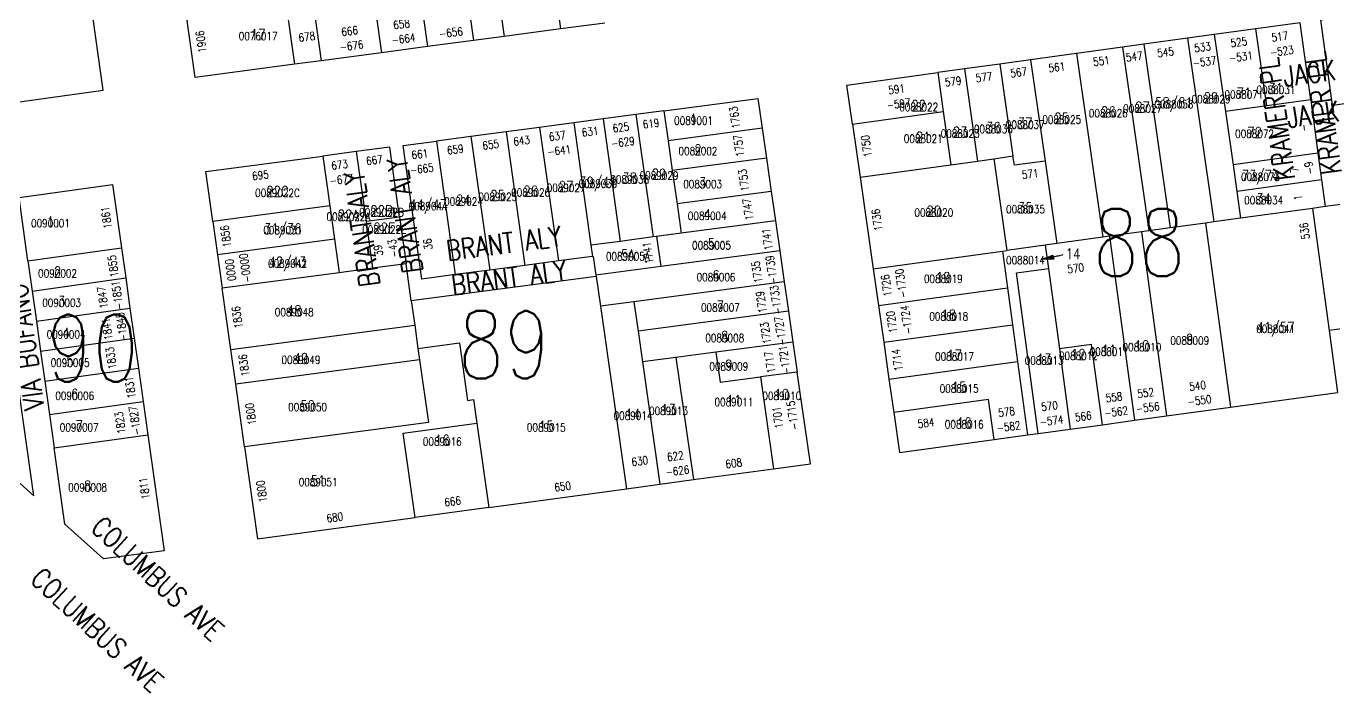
# Model space of a CAD drawing. Header units: feet. Extents: x 6006313 to 6012512, y 2119126 to 2122695.
# Drawn here: x 6009433 to 6010402, y 2119746 to 2120241 of the extents above; entities that cross this region are included whole.
import ezdxf
from ezdxf.enums import TextEntityAlignment as Align

# ---------------------------------------------------------------- set-up
doc = ezdxf.new("R2010")
doc.units = ezdxf.units.FT
doc.header["$LTSCALE"] = 100
doc.header["$MEASUREMENT"] = 0
doc.layers.get('0').update_dxf_attribs({"linetype": 'CONTINUOUS'})
for name, color, linetype in [('ADDRESS', 1, 'CONTINUOUS'), ('BLKLOT', 2, 'CONTINUOUS'), ('BLOCK_NUMBERS', 3, 'CONTINUOUS'), ('LEADER', 7, 'CONTINUOUS'), ('LOT_LINES', 4, 'CONTINUOUS'), ('LOT_NUMBERS', 7, 'CONTINUOUS'), ('ROW', 6, 'CONTINUOUS'), ('ST_NAME_IN_BLK', 7, 'CONTINUOUS'), ('ST_NAME_IN_ST', 6, 'CONTINUOUS')]:
    doc.layers.add(name, color=color, linetype=linetype)
doc.styles.add('ADDTXT', font='ROMANS.shx', dxfattribs={"width": 0.8, "height": 6})
doc.styles.add('BLKLOT', font='ROMANS.shx', dxfattribs={"width": 0.8, "height": 6})
doc.styles.add('BLOCK_NO', font='ROMANS.SHX', dxfattribs={"width": 0.8, "height": 50})
doc.styles.add('LOT_NO', font='ROMANS.shx', dxfattribs={"width": 0.8, "height": 8})
doc.styles.add('SI', font='ROMANS.shx', dxfattribs={"width": 0.8, "height": 15})

# ---------------------------------------------------------------- blocks, each defined once
blk = doc.blocks.new('ARR')
for points in [[(0, 0), (1.5, -9), (-1.5, -9)], [(0, -1.22), (1.26, -8.8), (-1.26, -8.8)], [(0, -2.43), (1.03, -8.6), (-1.03, -8.6)], [(0, -3.65), (0.79, -8.4), (-0.79, -8.4)], [(0, -4.87), (0.56, -8.2), (-0.56, -8.2)], [(0, -6.08), (0.32, -8), (-0.32, -8)], [(0, -7.3), (0.08, -7.8), (-0.08, -7.8)]]:
    blk.add_lwpolyline(points, close=True)

msp = doc.modelspace()

# ---------------------------------------------------------------- linework, layer by layer
at = {"layer": 'LEADER'}
msp.add_lwpolyline([(6010201.59, 2120071.14, -0.004975), (6010198.04, 2120070.25, -0.004975), (6010194.47, 2120069.43, -0.00611), (6010190.07, 2120068.52, -0.00611), (6010185.65, 2120067.72)], format="xyb", dxfattribs=at)
at = {"layer": 'LOT_LINES'}
for p, q in [((6010352.74, 2120181.67), (6010344.57, 2120238.59)), ((6010385.31, 2120186.14), (6010352.74, 2120181.67)), ((6010352.74, 2120181.67), (6010322.03, 2120177.45)), ((6009584.71, 2120000.97), (6009721.02, 2120019.02)), ((6009767.1, 2119946.25), (6009775.88, 2119883.87))]:
    msp.add_line(p, q, dxfattribs=at)
for points in [[(6009768.2, 2120370.04), (6009787.31, 2120233.01)], [(6009711.32, 2120362.51), (6009730.43, 2120225.47)], [(6009745.4, 2120367.02), (6009764.51, 2120229.99)], [(6009683.44, 2120313.57), (6009696.35, 2120220.96)], [(6009641.87, 2120285.87), (6009651.74, 2120215.06)], [(6009822.89, 2120283.53), (6009829.16, 2120238.55)], [(6009625.08, 2120261.46), (6009631.91, 2120212.43)], [(6010313.86, 2120234.36), (6010322.03, 2120177.45)], [(6010245.8, 2120225.01), (6010265.33, 2120088.9)], [(6010261.65, 2120227.19), (6010281.18, 2120091.08)], [(6010294.05, 2120231.64), (6010313.57, 2120095.53)], [(6010177.64, 2120215.64), (6010188.39, 2120140.68)], [(6010211.72, 2120220.32), (6010231.25, 2120084.21)], [(6010108.78, 2120206.17), (6010112.92, 2120177.34)], [(6010128.6, 2120208.9), (6010138.39, 2120140.65)], [(6010154.85, 2120212.51), (6010164.6, 2120144.54)], [(6009905.82, 2120177.8), (6009908.92, 2120155.72)], [(6010045.55, 2120168.11), (6010112.92, 2120177.34)], [(6010112.92, 2120177.34), (6010118.57, 2120137.94)], [(6010322.03, 2120177.45), (6010327.71, 2120137.85)], [(6009813.62, 2120165.6), (6009827.54, 2120066.57)], [(6009838.9, 2120168.94), (6009851.65, 2120078.23)], [(6009860.71, 2120171.83), (6009873.46, 2120081.12)], [(6009885, 2120175.05), (6009897.75, 2120084.34)], [(6009762.76, 2120158.86), (6009776.69, 2120059.83)], [(6009788.84, 2120162.31), (6009802.76, 2120063.28)], [(6009978.67, 2120164.95), (6009908.92, 2120155.72)], [(6009908.92, 2120155.72), (6009912.03, 2120133.64)], [(6009677.7, 2120147.6), (6009684.98, 2120095.81)], [(6009737.19, 2120155.48), (6009751.11, 2120056.45)], [(6010390.69, 2120146.51), (6010327.71, 2120137.85)], [(6009652.92, 2120144.32), (6009658.11, 2120107.38)], [(6009981.84, 2120142.88), (6009912.03, 2120133.64)], [(6010051.2, 2120128.72), (6010118.57, 2120137.94)], [(6010118.57, 2120137.94), (6010138.39, 2120140.65)], [(6010138.39, 2120140.65), (6010150.28, 2120142.28)], [(6010150.28, 2120142.28), (6010164.6, 2120144.54)], [(6010150.28, 2120142.28), (6010160.01, 2120074.42)], [(6010188.39, 2120140.68), (6010165.6, 2120137.61), (6010164.6, 2120144.54)], [(6010188.39, 2120140.68), (6010197.17, 2120079.53)], [(6010327.71, 2120137.85), (6010330.55, 2120118.05)], [(6009912.03, 2120133.64), (6009915.51, 2120108.88)], [(6010393.38, 2120126.69), (6010330.55, 2120118.05)], [(6009985.39, 2120118.13), (6009915.51, 2120108.88)], [(6010330.55, 2120118.05), (6010333.39, 2120098.25)], [(6009658.11, 2120107.38), (6009571.37, 2120095.9)], [(6009658.11, 2120107.38), (6009661.59, 2120082.62)], [(6009915.51, 2120108.88), (6009918.57, 2120087.09)], [(6009709.77, 2120099.09), (6009684.98, 2120095.81)], [(6010333.39, 2120098.25), (6010313.57, 2120095.53)], [(6010386.66, 2120105.58), (6010333.39, 2120098.25)], [(6010396.08, 2120106.87), (6010386.66, 2120105.58)], [(6010386.66, 2120105.58), (6010398.98, 2120014.91)], [(6009684.98, 2120095.81), (6009689.86, 2120061.15)], [(6009988.51, 2120096.35), (6009918.57, 2120087.09)], [(6010259.86, 2120088.15), (6010236.08, 2120084.88)], [(6010265.33, 2120088.9), (6010259.86, 2120088.15)], [(6010259.86, 2120088.15), (6010278.4, 2119951.69)], [(6010281.18, 2120091.08), (6010265.33, 2120088.9)], [(6010307.41, 2120094.68), (6010281.18, 2120091.08)], [(6010313.57, 2120095.53), (6010307.41, 2120094.68)], [(6010307.41, 2120094.68), (6010325.95, 2119958.2)], [(6009661.59, 2120082.62), (6009574.85, 2120071.14)], [(6009661.59, 2120082.62), (6009665.07, 2120057.87)], [(6009873.46, 2120081.12), (6009851.65, 2120078.23)], [(6009851.65, 2120078.23), (6009852.82, 2120069.91)], [(6009897.75, 2120084.34), (6009873.46, 2120081.12)], [(6009900.28, 2120084.67), (6009897.75, 2120084.34)], [(6009918.57, 2120087.09), (6009900.28, 2120084.67)], [(6009900.28, 2120084.67), (6009903.47, 2120062.4)], [(6010188.53, 2120078.34), (6010160.01, 2120074.42)], [(6010197.17, 2120079.53), (6010188.53, 2120078.34)], [(6010188.53, 2120078.34), (6010190.88, 2120061)], [(6010231.25, 2120084.21), (6010197.17, 2120079.53)], [(6010236.08, 2120084.88), (6010231.25, 2120084.21)], [(6010236.08, 2120084.88), (6010254.62, 2119948.44)], [(6009434.31, 2120066.58), (6009503.64, 2120076.24)], [(6009991.71, 2120074.08), (6009903.47, 2120062.4)], [(6010060.96, 2120060.71), (6010156.85, 2120073.84)], [(6010156.85, 2120073.84), (6010160.01, 2120074.42)], [(6010156.85, 2120073.84), (6010160.55, 2120046.59)], [(6009689.86, 2120061.15), (6009665.07, 2120057.87)], [(6009714.64, 2120064.43), (6009689.86, 2120061.15)], [(6009903.47, 2120062.4), (6009855.39, 2120056.03)], [(6010183.28, 2119938.67), (6010167.11, 2120057.73), (6010190.88, 2120061)], [(6010190.88, 2120061), (6010198.98, 2120001.38)], [(6009437.44, 2120044.3), (6009506.77, 2120053.96)], [(6009665.07, 2120057.87), (6009578.33, 2120046.38)], [(6009855.52, 2120055.14), (6009858.7, 2120032.96)], [(6009995.02, 2120051.01), (6009883.48, 2120036.25)], [(6010064.86, 2120033.49), (6010160.55, 2120046.59)], [(6010160.55, 2120046.59), (6010164.25, 2120019.34)], [(6009440.58, 2120022.02), (6009509.91, 2120031.68)], [(6009718.5, 2120037), (6009721.02, 2120019.02)], [(6009883.48, 2120036.25), (6009858.7, 2120032.96)], [(6009858.7, 2120032.96), (6009878.1, 2119897.74)], [(6009883.48, 2120036.25), (6009886.61, 2120014.47)], [(6009998.14, 2120029.23), (6009886.61, 2120014.47)], [(6010483.19, 2120026.49), (6010398.98, 2120014.91)], [(6009721.02, 2120019.02), (6009723.46, 2120001.69)], [(6009886.61, 2120014.47), (6009889.87, 2119991.7)], [(6010068.77, 2120006.27), (6010164.25, 2120019.34)], [(6010164.25, 2120019.34), (6010167.95, 2119992.09)], [(6010398.98, 2120014.91), (6010405.21, 2119969.05)], [(6009443.71, 2119999.74), (6009513.04, 2120009.4)], [(6009723.46, 2120001.69), (6009754.2, 2120005.76), (6009760.18, 2119963.18), (6009764.64, 2119963.78), (6009767.1, 2119946.25)], [(6009723.46, 2120001.69), (6009724.64, 2119993.27)], [(6010001.41, 2120006.47), (6009944.4, 2119998.92)], [(6010230.84, 2119945.18), (6010222.76, 2120004.64), (6010198.98, 2120001.38)], [(6010198.98, 2120001.38), (6010207.06, 2119941.93)], [(6009724.64, 2119993.27), (6009588.33, 2119975.22)], [(6009724.64, 2119993.27), (6009731.18, 2119946.73), (6009594.87, 2119928.68)], [(6009914.66, 2119994.98), (6009889.87, 2119991.7)], [(6009889.87, 2119991.7), (6009902.87, 2119901.1)], [(6009944.4, 2119998.92), (6009914.66, 2119994.98)], [(6009914.66, 2119994.98), (6009927.65, 2119904.46)], [(6009944.4, 2119998.92), (6009947.6, 2119976.65), (6009977.34, 2119980.58)], [(6010072.67, 2119979.05), (6010167.95, 2119992.09)], [(6010167.95, 2119992.09), (6010175.36, 2119937.59)], [(6009446.84, 2119977.46), (6009516.17, 2119987.12)], [(6010004.6, 2119984.19), (6009977.34, 2119980.58)], [(6009977.34, 2119980.58), (6009987.1, 2119912.53)], [(6009450.32, 2119952.7), (6009519.65, 2119962.36)], [(6010150.59, 2119934.2), (6010146.55, 2119963.93), (6010076.22, 2119954.3)], [(6009721.37, 2119876.47), (6009712.6, 2119938.86), (6009767.1, 2119946.25)], [(6009453.8, 2119927.94), (6009523.13, 2119937.61)]]:
    msp.add_lwpolyline(points, dxfattribs=at)
at = {"layer": 'ROW'}
msp.add_line((6009775.88, 2119883.87), (6009721.37, 2119876.47), dxfattribs=at)
for points in [[(6009451.84, 2120466.88), (6009043.14, 2120409.92), (6008974.83, 2120400.15), (6008893.03, 2120388.82), (6008988.37, 2120301.81), (6009068.02, 2120229.18), (6009158.08, 2120146.94), (6009490, 2120193.2)], [(6010452.36, 2120253.4), (6010460.98, 2120189.98), (6010401.54, 2120181.81), (6010392.92, 2120245.23)]]:
    msp.add_lwpolyline(points, close=True, dxfattribs=at)
for points in [[(6009631.91, 2120212.43), (6009558.3, 2120202.68), (6009551.47, 2120251.71)], [(6010385.31, 2120186.14), (6010377.57, 2120243.12), (6010344.57, 2120238.59)], [(6009829.16, 2120238.55), (6009787.31, 2120233.01)], [(6009862.08, 2120242.9), (6009829.16, 2120238.55)], [(6010313.86, 2120234.36), (6010294.05, 2120231.64)], [(6010344.57, 2120238.59), (6010313.86, 2120234.36)], [(6009730.43, 2120225.47), (6009696.35, 2120220.96)], [(6009764.51, 2120229.99), (6009730.43, 2120225.47)], [(6009787.31, 2120233.01), (6009764.51, 2120229.99)], [(6010245.8, 2120225.01), (6010211.72, 2120220.32)], [(6010261.65, 2120227.19), (6010245.8, 2120225.01)], [(6010294.05, 2120231.64), (6010261.65, 2120227.19)], [(6009651.74, 2120215.06), (6009631.91, 2120212.43)], [(6009696.35, 2120220.96), (6009651.74, 2120215.06)], [(6010177.64, 2120215.64), (6010154.85, 2120212.51)], [(6010211.72, 2120220.32), (6010177.64, 2120215.64)], [(6010045.55, 2120168.11), (6010041.42, 2120196.91), (6010108.78, 2120206.17)], [(6010128.6, 2120208.9), (6010108.78, 2120206.17)], [(6010154.85, 2120212.51), (6010128.6, 2120208.9)], [(6009905.82, 2120177.8), (6009975.5, 2120187.03), (6009978.67, 2120164.95)], [(6010385.31, 2120186.14), (6010390.69, 2120146.51)], [(6009905.82, 2120177.8), (6009885, 2120175.05)], [(6009813.62, 2120165.6), (6009788.84, 2120162.31)], [(6009838.9, 2120168.94), (6009813.62, 2120165.6)], [(6009860.71, 2120171.83), (6009838.9, 2120168.94)], [(6009885, 2120175.05), (6009860.71, 2120171.83)], [(6010045.55, 2120168.11), (6010051.2, 2120128.72)], [(6009762.76, 2120158.86), (6009737.19, 2120155.48)], [(6009788.84, 2120162.31), (6009762.76, 2120158.86)], [(6009978.67, 2120164.95), (6009981.84, 2120142.88)], [(6009677.7, 2120147.6), (6009652.92, 2120144.32)], [(6009709.77, 2120099.09), (6009702.49, 2120150.88), (6009677.7, 2120147.6)], [(6009751.11, 2120056.45), (6009726.32, 2120053.16), (6009712.4, 2120152.19), (6009737.19, 2120155.48)], [(6010390.69, 2120146.51), (6010393.38, 2120126.69)], [(6009571.37, 2120095.9), (6009566.17, 2120132.83), (6009652.92, 2120144.32)], [(6009981.84, 2120142.88), (6009985.39, 2120118.13)], [(6010051.2, 2120128.72), (6010060.96, 2120060.71)], [(6010393.38, 2120126.69), (6010396.08, 2120106.87)], [(6009434.31, 2120066.58), (6009427.7, 2120113.62), (6009497.03, 2120123.28), (6009503.64, 2120076.24)], [(6009985.39, 2120118.13), (6009988.51, 2120096.35)], [(6010411.43, 2120108.98), (6010396.08, 2120106.87)], [(6009709.77, 2120099.09), (6009714.64, 2120064.43)], [(6009571.37, 2120095.9), (6009574.85, 2120071.14)], [(6009988.51, 2120096.35), (6009991.71, 2120074.08)], [(6009503.64, 2120076.24), (6009506.77, 2120053.96)], [(6009574.85, 2120071.14), (6009578.33, 2120046.38)], [(6009852.82, 2120069.91), (6009827.54, 2120066.57)], [(6009852.82, 2120069.91), (6009853.39, 2120069.99), (6009855.39, 2120056.03)], [(6009991.71, 2120074.08), (6009995.02, 2120051.01)], [(6009434.31, 2120066.58), (6009437.44, 2120044.3)], [(6009718.5, 2120037), (6009714.64, 2120064.43)], [(6009776.69, 2120059.83), (6009751.11, 2120056.45)], [(6009802.76, 2120063.28), (6009776.69, 2120059.83)], [(6009827.54, 2120066.57), (6009802.76, 2120063.28)], [(6010060.96, 2120060.71), (6010064.86, 2120033.49)], [(6009506.77, 2120053.96), (6009509.91, 2120031.68)], [(6009855.52, 2120055.14), (6009718.5, 2120037)], [(6009855.39, 2120056.03), (6009855.52, 2120055.14)], [(6009995.02, 2120051.01), (6009998.14, 2120029.23)], [(6009437.44, 2120044.3), (6009440.58, 2120022.02)], [(6009584.71, 2120000.97), (6009578.33, 2120046.38)], [(6009509.91, 2120031.68), (6009513.04, 2120009.4)], [(6010064.86, 2120033.49), (6010068.77, 2120006.27)], [(6009440.58, 2120022.02), (6009443.71, 2119999.74)], [(6009998.14, 2120029.23), (6010001.41, 2120006.47)], [(6009513.04, 2120009.4), (6009516.17, 2119987.12)], [(6009588.33, 2119975.22), (6009584.71, 2120000.97)], [(6010001.41, 2120006.47), (6010004.6, 2119984.19)], [(6010068.77, 2120006.27), (6010072.67, 2119979.05)], [(6009358.13, 2119965.09), (6009438.6, 2119892.4), (6009423.55, 2119999.45)], [(6009443.71, 2119999.74), (6009446.84, 2119977.46)], [(6009516.17, 2119987.12), (6009519.65, 2119962.36)], [(6009987.1, 2119912.53), (6010014.35, 2119916.23), (6010004.6, 2119984.19)], [(6009446.84, 2119977.46), (6009450.32, 2119952.7)], [(6009594.87, 2119928.68), (6009588.33, 2119975.22)], [(6010072.67, 2119979.05), (6010076.22, 2119954.3)], [(6009519.65, 2119962.36), (6009523.13, 2119937.61)], [(6010325.95, 2119958.2), (6010405.21, 2119969.05)], [(6009450.32, 2119952.7), (6009453.8, 2119927.94)], [(6010076.22, 2119954.3), (6010080.48, 2119924.6), (6010150.59, 2119934.2)], [(6010278.4, 2119951.69), (6010325.95, 2119958.2)], [(6010207.06, 2119941.93), (6010230.84, 2119945.18)], [(6010230.84, 2119945.18), (6010254.62, 2119948.44)], [(6010254.62, 2119948.44), (6010278.4, 2119951.69)], [(6009523.13, 2119937.61), (6009535.21, 2119851.73), (6009490.39, 2119845.62), (6009461.74, 2119871.5), (6009453.8, 2119927.94)], [(6010150.59, 2119934.2), (6010175.36, 2119937.59)], [(6010175.36, 2119937.59), (6010183.28, 2119938.67)], [(6010183.28, 2119938.67), (6010207.06, 2119941.93)], [(6009594.87, 2119928.68), (6009604.45, 2119860.6), (6009721.37, 2119876.47)], [(6009902.87, 2119901.1), (6009927.65, 2119904.46)], [(6009927.65, 2119904.46), (6009987.1, 2119912.53)], [(6009775.88, 2119883.87), (6009878.1, 2119897.74)], [(6009878.1, 2119897.74), (6009902.87, 2119901.1)]]:
    msp.add_lwpolyline(points, dxfattribs=at)

# ---------------------------------------------------------------- block references
at = {"layer": 'LEADER', "rotation": 100.6261333818988}
msp.add_blockref('ARR', (6010185.65, 2120067.72), dxfattribs=at)

# ---------------------------------------------------------------- texts
at = {"layer": 'ADDRESS', "style": 'ADDTXT', "width": 0.8}
for s, rotation, p in [('658', 7.54208, (6009711.63, 2120239.13)), ('1906', 97.93774, (6009565.66, 2120229.58)), ('678', 7.54208, (6009641.44, 2120229.83)), ('666', 7.54208, (6009673.13, 2120234.03)), ('-664', 7.54208, (6009713.08, 2120228.22)), ('-656', 7.54208, (6009748.26, 2120232.88)), ('517', 7.8269, (6010362.81, 2120229.99)), ('-676', 7.54208, (6009674.58, 2120223.12)), ('545', 7.8269, (6010278.1, 2120218.35)), ('533', 7.8269, (6010305.52, 2120222.11)), ('525', 7.8269, (6010332.46, 2120225.82)), ('-523', 7.8269, (6010364.31, 2120219.09)), ('551', 7.8269, (6010230.55, 2120211.81)), ('547', 7.8269, (6010254.85, 2120215.15)), ('-537', 7.8269, (6010307.01, 2120211.22)), ('-531', 7.8269, (6010333.96, 2120214.92)), ('577', 7.8269, (6010143.49, 2120199.84)), ('567', 7.8269, (6010169.2, 2120203.37)), ('561', 7.8269, (6010197.47, 2120207.26)), ('591', 7.8269, (6010078.73, 2120190.94)), ('579', 7.8269, (6010120.61, 2120196.7)), ('-597', 7.8269, (6010080.23, 2120180.04)), ('1763', 98.16459, (6009961.3, 2120173.34)), ('631', 7.54208, (6009851.46, 2120159.51)), ('625', 7.54208, (6009874.29, 2120162.53)), ('619', 7.54208, (6009896.61, 2120165.49)), ('-', 97.7369, (6010383.04, 2120165.65)), ('655', 7.54208, (6009777.79, 2120149.76)), ('643', 7.54208, (6009800.69, 2120152.79)), ('637', 7.54208, (6009827.08, 2120156.28)), ('-629', 7.54208, (6009875.73, 2120151.63)), ('1757', 98.16459, (6009964.3, 2120152.48)), ('1750', 98.16459, (6010058.95, 2120152.13)), ('661', 7.54208, (6009725.19, 2120142.79)), ('659', 7.54208, (6009751.49, 2120146.27)), ('-641', 7.54208, (6009828.52, 2120145.38)), ('673', 7.54208, (6009665.7, 2120134.91)), ('667', 7.54208, (6009691.51, 2120138.33)), ('-665', 7.54208, (6009726.64, 2120131.89)), ('-9', 97.7369, (6010387.08, 2120135.93)), ('695', 7.54208, (6009607.04, 2120127.15)), ('-677', 7.54208, (6009667.14, 2120124.01)), ('1753', 98.16459, (6009967.98, 2120126.8)), ('571', 7.8269, (6010177.72, 2120128.14)), ('7', 97.7369, (6010376.18, 2120134.45)), ('1747', 98.16459, (6009971.08, 2120105.18)), ('1', 97.7369, (6010378.96, 2120113.98)), ('1861', 98.00272, (6009495.37, 2120099.13)), ('1736', 98.16459, (6010066.81, 2120097.37)), ('1856', 98.00272, (6009583.97, 2120085.27)), ('1741', 98.16459, (6009985.36, 2120083.14)), ('536', 97.44246, (6010383.85, 2120089.16)), ('-43', 98.00272, (6009707.92, 2120076.3)), ('36', 98.00272, (6009733.73, 2120079.48)), ('1741', 98.16459, (6009896.89, 2120073.03)), ('1855', 98.00272, (6009500.44, 2120063.12)), ('-0000', 98.00272, (6009598.38, 2120061.77)), ('39', 98.00272, (6009697.03, 2120074.77)), ('-1739', 98.16459, (6009988.63, 2120060.29)), ('0000', 98.00272, (6009587.49, 2120060.24)), ('1735', 98.16459, (6009977.75, 2120058.73)), ('-1730', 98.16459, (6010084.67, 2120050.31)), ('570', 7.79402, (6010211.47, 2120058.21)), ('-1851', 98.00272, (6009503.48, 2120041.49)), ('1726', 98.16459, (6010073.79, 2120048.75)), ('1847', 98.00272, (6009492.59, 2120039.95)), ('1729', 98.16459, (6009980.93, 2120036.54)), ('-1733', 98.16459, (6009991.82, 2120038.1)), ('1836', 98.00272, (6009592.41, 2120025.21)), ('-1724', 98.16459, (6010088.55, 2120023.31)), ('1841', 98.00272, (6009495.88, 2120016.56)), ('-1845', 98.00272, (6009506.77, 2120018.09)), ('1723', 98.16459, (6009984.23, 2120013.51)), ('-1727', 98.16459, (6009995.12, 2120015.07)), ('1720', 98.16459, (6010077.66, 2120021.75)), ('1833', 98.00272, (6009498.92, 2119994.92)), ('-1721', 98.16459, (6009998.22, 2119993.45)), ('1714', 98.16459, (6010081.71, 2119993.52)), ('1836', 98.00272, (6009597.42, 2119989.58)), ('1717', 98.16459, (6009987.34, 2119991.89)), ('1831', 98.00272, (6009513.08, 2119973.21)), ('552', 7.79402, (6010263.38, 2119965.79)), ('540', 7.79402, (6010301.85, 2119971.05)), ('-1715', 98.16459, (6010004.1, 2119952.47)), ('570', 7.79402, (6010192.08, 2119956.03)), ('558', 7.79402, (6010239.92, 2119962.58)), ('-556', 7.79402, (6010264.87, 2119954.89)), ('-550', 7.79402, (6010303.35, 2119960.15)), ('1823', 98.00272, (6009505.65, 2119947.01)), ('-1827', 98.00272, (6009516.55, 2119948.54)), ('1800', 98.00272, (6009602.5, 2119953.48)), ('1701', 98.16459, (6009993.21, 2119950.91)), ('578', 7.79402, (6010160.23, 2119951.67)), ('566', 7.79402, (6010217.12, 2119948.35)), ('-562', 7.79402, (6010241.41, 2119951.68)), ('584', 7.79402, (6010100.5, 2119943.49)), ('-582', 7.79402, (6010161.72, 2119940.77)), ('-574', 7.79402, (6010193.57, 2119945.13)), ('622', 7.72908, (6009914.69, 2119918.85)), ('630', 7.72908, (6009888.31, 2119915.27)), ('-626', 7.72908, (6009916.17, 2119907.95)), ('608', 7.72908, (6009957.97, 2119913.62)), ('1811', 98.00272, (6009523.6, 2119898.4)), ('1800', 98.00272, (6009610.56, 2119896.1)), ('650', 7.72908, (6009831.07, 2119896.4)), ('666', 7.72908, (6009749.55, 2119885.34)), ('680', 7.72908, (6009662.21, 2119873.48))]:
    msp.add_text(s, height=6, rotation=rotation, dxfattribs=at).set_placement(p, align=Align.CENTER)
at = {"layer": 'BLKLOT', "style": 'BLKLOT', "width": 0.8}
for s, p in [('0076017', (6009604.94, 2120230.31)), ('0088031', (6010359.53, 2120190.43)), ('0088058', (6010283.9, 2120179.78)), ('0088029', (6010311.45, 2120183.56)), ('0088071', (6010335.83, 2120186.91)), ('0088022', (6010094.69, 2120177.68)), ('0088026', (6010235.26, 2120173.09)), ('0088027', (6010260.65, 2120176.58)), ('0089001', (6009927.78, 2120167.6)), ('0088036', (6010150.05, 2120161.38)), ('0088037', (6010173.66, 2120164.62)), ('0088025', (6010200.72, 2120168.34)), ('0088021', (6010098.05, 2120154.23)), ('0088023', (6010125.42, 2120157.99)), ('0088072', (6010343.69, 2120157.84)), ('0089002', (6009931.02, 2120145.03)), ('0089039', (6009856.94, 2120120.89)), ('0089038', (6009880.44, 2120124.01)), ('0089029', (6009902.17, 2120126.88)), ('0088073', (6010348.08, 2120125.87)), ('0089022C', (6009619.31, 2120114.01)), ('0089025', (6009782.58, 2120111.05)), ('0089026', (6009806.99, 2120114.28)), ('0089027', (6009833.29, 2120117.76)), ('0089003', (6009934.53, 2120120.56)), ('0089044', (6009730.99, 2120104.22)), ('0089024', (6009757.17, 2120107.68)), ('0088035', (6010173.83, 2120101.96)), ('0088034', (6010350.43, 2120108.61)), ('0090001', (6009451, 2120091.52)), ('0089022A', (6009671.9, 2120096.4)), ('0089022B', (6009696.43, 2120099.64)), ('0089004', (6009937.91, 2120096.97)), ('0088020', (6010105.91, 2120099.47)), ('0089031', (6009623.2, 2120086.33)), ('0089022E', (6009698.47, 2120086.86)), ('0089005', (6009941.04, 2120075.16)), ('0089005A', (6009879.07, 2120066.98)), ('0088014', (6010173.83, 2120064.11)), ('0090002', (6009456.23, 2120054.35)), ('0089042', (6009626.68, 2120061.62)), ('0089006', (6009944.42, 2120051.58)), ('0088019', (6010112.96, 2120050.33)), ('0090003', (6009459.3, 2120032.54)), ('0089048', (6009631.73, 2120025.66)), ('0089007', (6009947.66, 2120029.01)), ('0088018', (6010116.96, 2120022.43)), ('0090004', (6009462.59, 2120009.07)), ('0089008', (6009950.9, 2120006.44)), ('0088009', (6010295.63, 2120004.52)), ('0088041', (6010359.33, 2120013.24)), ('0088011', (6010235.82, 2119996.33)), ('0088010', (6010260.2, 2119999.67)), ('0090005', (6009465.54, 2119988.14)), ('0089049', (6009636.71, 2119990.26)), ('0089009', (6009953.92, 2119985.39)), ('0088017', (6010121.22, 2119992.74)), ('0088013', (6010187.69, 2119989.74)), ('0088012', (6010213.08, 2119993.22)), ('0088015', (6010124.63, 2119968.97)), ('0090006', (6009468.98, 2119963.65)), ('0089011', (6009957.71, 2119959)), ('0089010', (6009993.17, 2119963.51)), ('0089050', (6009641.63, 2119955.22)), ('0089014', (6009882.87, 2119948.85)), ('0089013', (6009909.16, 2119952.41)), ('0090007', (6009472.28, 2119940.19)), ('0089015', (6009818.59, 2119940.12)), ('0088016', (6010128.44, 2119942.44)), ('0089016', (6009741.49, 2119929.66)), ('0089051', (6009649.45, 2119899.61)), ('0090008', (6009478.54, 2119895.66))]:
    msp.add_text(s, height=6, dxfattribs=at).set_placement(p, align=Align.CENTER)
at = {"layer": 'BLOCK_NUMBERS', "style": 'BLOCK_NO', "width": 0.8}
for s, p in [('88', (6010258.12, 2120055.31)), ('90', (6009482.21, 2119976.94)), ('89', (6009787.34, 2119979.55))]:
    msp.add_text(s, height=50, dxfattribs=at).set_placement(p, align=Align.CENTER)
at = {"layer": 'LOT_NUMBERS', "style": 'LOT_NO', "width": 0.8}
for s, p in [('17', (6009604.94, 2120230.31)), ('71', (6010335.83, 2120186.91)), ('31', (6010359.53, 2120190.43)), ('22', (6010094.69, 2120177.68)), ('58/61', (6010283.9, 2120179.78)), ('29', (6010311.45, 2120183.56)), ('1', (6009927.78, 2120167.6)), ('25', (6010200.72, 2120168.34)), ('26', (6010235.26, 2120173.09)), ('27', (6010260.65, 2120176.58)), ('23', (6010125.42, 2120157.99)), ('36', (6010150.05, 2120161.38)), ('37', (6010173.66, 2120164.62)), ('72', (6010343.69, 2120157.84)), ('21', (6010098.05, 2120154.23)), ('2', (6009931.02, 2120145.03)), ('39/41', (6009856.94, 2120120.89)), ('38', (6009880.44, 2120124.01)), ('29', (6009902.17, 2120126.88)), ('3', (6009934.53, 2120120.56)), ('73/74', (6010348.08, 2120125.87)), ('22C', (6009619.31, 2120114.01)), ('25', (6009782.58, 2120111.05)), ('26', (6009806.99, 2120114.28)), ('27', (6009833.29, 2120117.76)), ('22B', (6009696.43, 2120099.64)), ('44/47', (6009730.99, 2120104.22)), ('24', (6009757.17, 2120107.68)), ('20', (6010105.91, 2120099.47)), ('35', (6010173.83, 2120101.96)), ('34', (6010350.43, 2120108.61)), ('1', (6009451, 2120091.52)), ('22A', (6009671.9, 2120096.4)), ('4', (6009937.91, 2120096.97)), ('31/36', (6009623.2, 2120086.33)), ('22E', (6009698.47, 2120086.86)), ('5', (6009941.04, 2120075.16)), ('42/43', (6009626.68, 2120061.62)), ('5A', (6009879.07, 2120066.98)), ('14', (6010209.13, 2120067.81)), ('2', (6009456.23, 2120054.35)), ('6', (6009944.42, 2120051.58)), ('19', (6010112.96, 2120050.33)), ('3', (6009459.3, 2120032.54)), ('48', (6009631.73, 2120025.66)), ('7', (6009947.66, 2120029.01)), ('18', (6010116.96, 2120022.43)), ('41/57', (6010359.33, 2120013.24)), ('4', (6009462.59, 2120009.07)), ('8', (6009950.9, 2120006.44)), ('9', (6010295.63, 2120004.52)), ('17', (6010121.22, 2119992.74)), ('12', (6010213.08, 2119993.22)), ('11', (6010235.82, 2119996.33)), ('10', (6010260.2, 2119999.67)), ('5', (6009465.54, 2119988.14)), ('49', (6009636.71, 2119990.26)), ('9', (6009953.92, 2119985.39)), ('13', (6010187.69, 2119989.74)), ('6', (6009468.98, 2119963.65)), ('10', (6009993.17, 2119963.51)), ('15', (6010124.63, 2119968.97)), ('50', (6009641.63, 2119955.22)), ('11', (6009957.71, 2119959)), ('14', (6009882.87, 2119948.85)), ('13', (6009909.16, 2119952.41)), ('7', (6009472.28, 2119940.19)), ('15', (6009818.59, 2119940.12)), ('16', (6010128.44, 2119942.44)), ('16', (6009741.49, 2119929.66)), ('8', (6009478.54, 2119895.66)), ('51', (6009649.45, 2119899.61))]:
    msp.add_text(s, height=8, dxfattribs=at).set_placement(p, align=Align.CENTER)
at = {"layer": 'ST_NAME_IN_BLK', "style": 'SI', "width": 0.8}
for s, rotation, p in [('JACK MICHELINE ALY', 7.8269, (6010447.76, 2120207.05)), ('KRAMER PL', 97.7369, (6010367.55, 2120172.72)), ('BRANT ALY', 98.00272, (6009689.26, 2120091.18)), ('BRANT ALY', 7.54208, (6009788.06, 2120072.25)), ('COLUMBUS AVE', 317.32866, (6009525.24, 2119825.57))]:
    msp.add_text(s, height=15, rotation=rotation, dxfattribs=at).set_placement(p, align=Align.CENTER)
at = {"layer": 'ST_NAME_IN_ST', "style": 'SI', "width": 0.8}
for s, rotation, p in [('KRAMER PL', 97.7369, (6010402.17, 2120177.14)), ('JACK MICHELINE ALY', 7.8269, (6010450.62, 2120176.46)), ('BRANT ALY', 98.00272, (6009721.1, 2120101.34)), ('BRANT ALY', 7.54208, (6009791.82, 2120046.71)), ('VIA BUFANO', 98.00272, (6009440.03, 2120003.99)), ('COLUMBUS AVE', 317.32866, (6009480.45, 2119787.52))]:
    msp.add_text(s, height=15, rotation=rotation, dxfattribs=at).set_placement(p, align=Align.CENTER)

doc.saveas('drawing.dxf')
